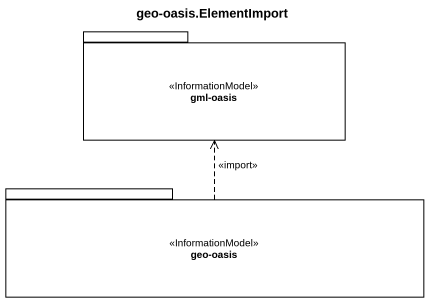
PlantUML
@startuml
title geo-oasis.ElementImport
package "gml-oasis" as gml_oasis <<InformationModel>> {
}
package "geo-oasis" as geo_oasis <<InformationModel>> {
}
geo_oasis .up.> gml_oasis : <<import>>
@enduml
